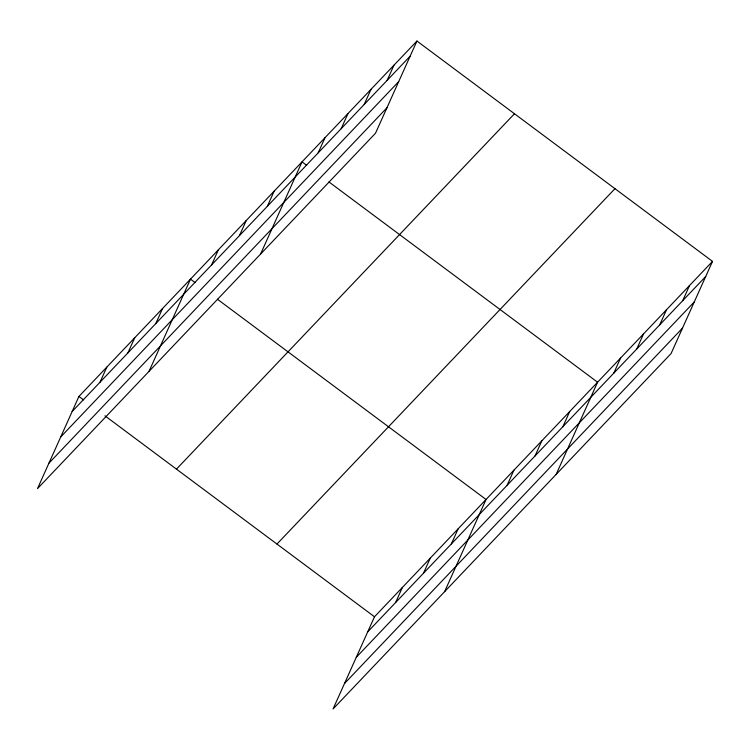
<?xml version="1.0" encoding="UTF-8"?>
<svg xmlns="http://www.w3.org/2000/svg" width="750" height="750" viewBox="0 0 750 750"><rect width="100%" height="100%" fill="white"/><g stroke="black" fill="none" stroke-linecap="round" stroke-linejoin="round"><path stroke-width="1.12" d="M416.944 41.034L78.938 396.422L37.5 488.616L375.506 133.228L416.944 41.034L712.5 261.384L671.062 353.578L333.056 708.966L374.494 616.772L712.5 261.384M100.022 382.228L106.819 367.106M127.903 352.913L134.709 337.781M155.794 323.588L162.591 308.466M149.044 371.334L190.481 279.141L195.122 282.609M211.566 264.947L218.362 249.825M239.447 235.631L246.253 220.509M267.338 206.316L274.134 191.184M260.587 254.062L302.025 161.869L306.666 165.328M318.206 152.822L325.003 137.7M341.194 128.663L347.991 113.531M364.181 104.494L370.978 89.372M387.159 80.325L393.956 65.203M395.578 602.578L402.375 587.447M423.459 573.253L430.266 558.131M451.35 543.938L458.147 528.816M444.6 591.684L486.038 499.491L217.416 299.231M507.122 485.297L513.919 470.175M535.003 455.981L541.809 440.85M562.894 426.656L569.691 411.534M556.144 474.413L597.572 382.219L328.959 181.95M613.762 373.172L620.559 358.05M636.75 349.012L643.547 333.881M659.728 324.844L666.534 309.713M682.716 300.675L689.513 285.553M72.131 411.544L410.147 56.166M60.703 436.978L398.719 81.591M48.928 463.181L386.944 107.794M176.466 469.134L514.481 113.747M276.956 544.059L614.963 188.672M367.688 631.894L705.703 276.506M356.259 657.328L694.275 301.941M344.484 683.531L682.5 328.144M78.938 396.422L83.578 399.881M104.944 415.809L374.494 616.772"/></g></svg>
